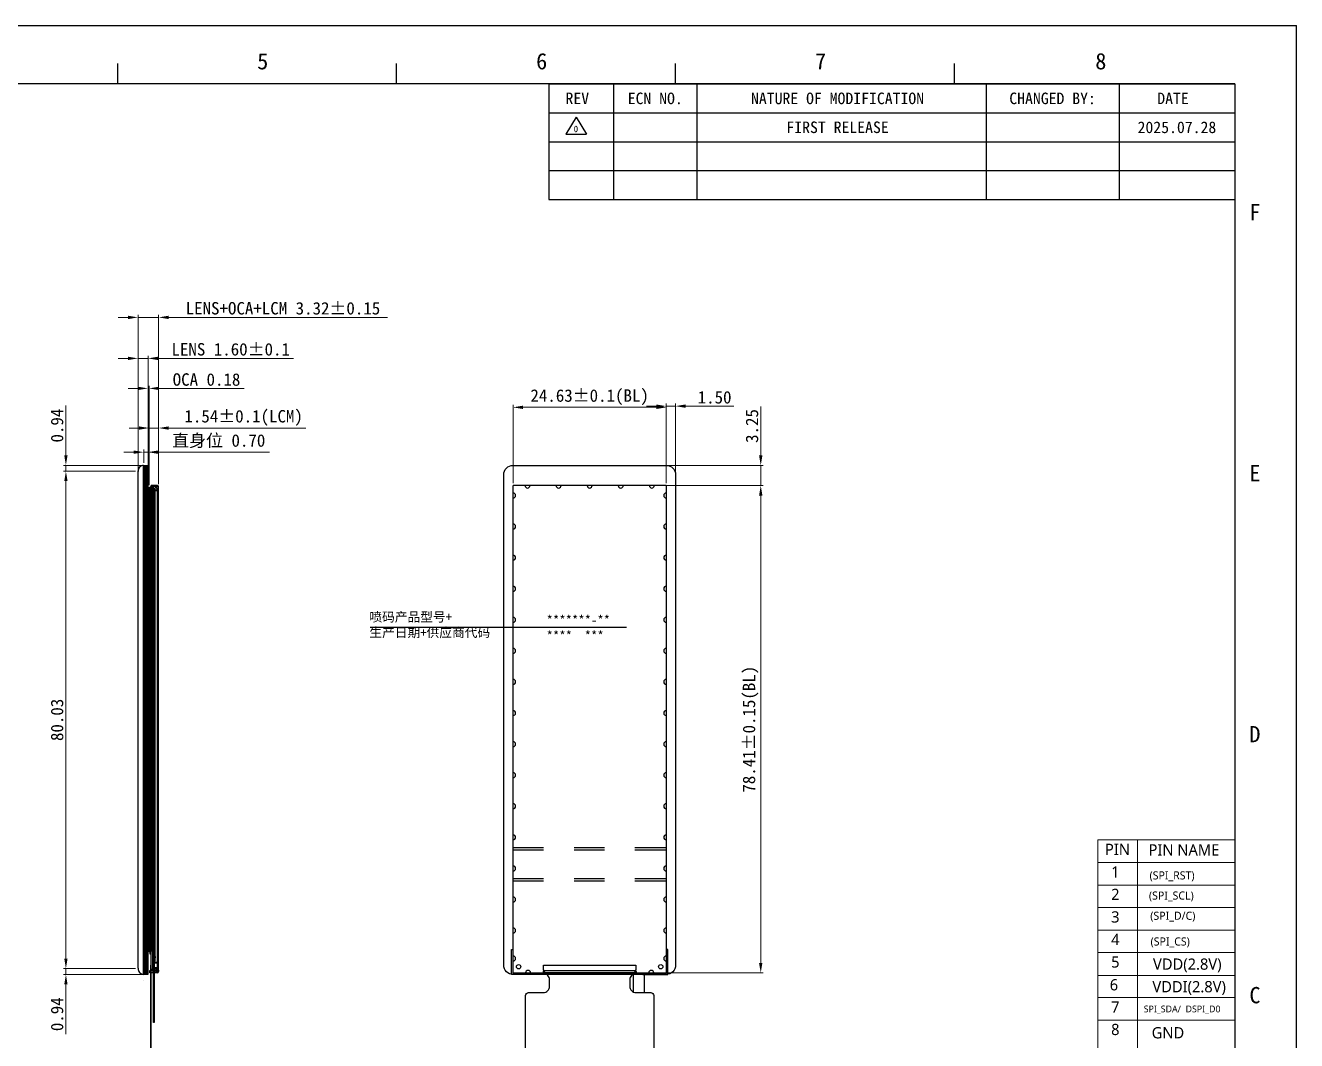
# Model space of a CAD drawing. Header units: millimetres. Extents: x -1946 to -1567, y 579 to 849.
# Drawn here: x -1771.8 to -1567.4, y 685.6 to 848.9 of the extents above; entities that cross this region are included whole.
import ezdxf
from ezdxf.enums import TextEntityAlignment as Align

# ---------------------------------------------------------------- set-up
doc = ezdxf.new("R2010")
doc.units = ezdxf.units.MM
doc.header["$LTSCALE"] = 16.335
doc.header["$PDMODE"] = 3
doc.header["$PDSIZE"] = 0.3125
doc.linetypes.add('CENTER', pattern=[0.6, 0.375, -0.075, 0.075, -0.075])
doc.linetypes.add('DASHED', pattern=[0.2, 0.1, -0.1])
doc.layers.get('0').update_dxf_attribs({"linetype": 'CONTINUOUS'})
doc.layers.get('Defpoints').update_dxf_attribs({"linetype": 'CONTINUOUS'})
for name, color, linetype in [('BL-Housing', 7, 'CONTINUOUS'), ('COVER', 152, 'CONTINUOUS'), ('dim', 8, 'CONTINUOUS'), ('FPC', 33, 'CONTINUOUS'), ('FPC1', 30, 'CONTINUOUS'), ('LED', 6, 'CONTINUOUS'), ('LENS', 6, 'CONTINUOUS'), ('上增光', 11, 'CONTINUOUS'), ('下增光', 114, 'CONTINUOUS'), ('双面胶', 2, 'CONTINUOUS'), ('扩散', 41, 'CONTINUOUS'), ('胶框', 7, 'CONTINUOUS'), ('铁框', 142, 'CONTINUOUS'), ('黑白双面胶', 5, 'CONTINUOUS')]:
    doc.layers.add(name, color=color, linetype=linetype)
doc.layers.add('LG（导光板）', color=6, linetype='CONTINUOUS', lineweight=25)
doc.layers.add('反射贴布', color=203, linetype='CONTINUOUS', lineweight=18)
doc.styles.add('C-E02$0$RT', font='ROMANT.SHX', dxfattribs={"bigfont": 'AllInOneBig.shx'})
doc.styles.add('ZFF-雅黑', font='Microsoft YaHei.ttf')
doc.styles.add('宝明', font='simhei.ttf')
doc.dimstyles.new('STANDARD 03$0', dxfattribs={"dimscale": 0, "dimtxt": 1.5, "dimasz": 1.3, "dimexe": 0.8, "dimexo": 0.5, "dimgap": 0.5, "dimtad": 1, "dimzin": 0, "dimdsep": 46, "dimtxsty": 'C-E02$0$RT', "dimcen": 1, "dimclrd": 3, "dimclre": 3, "dimclrt": 3, "dimadec": 0, "dimazin": 0, "dimtfac": 1, "dimtmove": 0, "dimatfit": 3, "dimfxl": 1, "dimtolj": 1, "dimtzin": 0, "dimlwd": -1, "dimarcsym": 0})
pattern_1 = [(45, (-5035.84188, 6699.71473), (-0.224506403, 0.224506403), []), (135, (-5035.84188, 6699.71473), (-0.224506403, -0.224506403), [])]

# ---------------------------------------------------------------- blocks, each defined once
blk = doc.blocks.new('*D13')
at = {"color": 3, "lineweight": 9, "transparency": 16777216}
for p, q in [((-1693.41, 775.27), (-1693.41, 787.86)), ((-1691.81, 787.46), (-1670.38, 787.46)), ((-1668.78, 775.27), (-1668.78, 787.86))]:
    blk.add_line(p, q, dxfattribs=at)
at = {"color": 3, "transparency": 16777216}
for points in [[(-1691.81, 787.73), (-1691.81, 787.19), (-1693.41, 787.46)], [(-1670.38, 787.73), (-1670.38, 787.19), (-1668.78, 787.46)]]:
    blk.add_solid(points, dxfattribs=at)
at = {"layer": 'Defpoints', "color": 0, "transparency": 16777216}
for p in [(-1668.78, 787.46), (-1693.41, 774.87), (-1668.78, 774.87)]:
    blk.add_point(p, dxfattribs=at)
at = {"color": 3, "transparency": 16777216, "insert": (-1681.1, 789.09), "char_height": 2, "attachment_point": 5, "style": '宝明'}
blk.add_mtext('\\A1;24.63%%P0.1(BL)', dxfattribs=at)
blk = doc.blocks.new('*D10')
at = {"layer": 'COVER', "color": 3, "linetype": 'Continuous', "lineweight": 9, "transparency": 16777216}
for p, q in [((-1684.61, 774.87), (-1653.18, 774.87)), ((-1653.58, 773.27), (-1653.58, 698.06)), ((-1684.61, 696.46), (-1653.18, 696.46))]:
    blk.add_line(p, q, dxfattribs=at)
at = {"layer": 'COVER', "color": 3, "linetype": 'Continuous', "transparency": 16777216}
for points in [[(-1653.85, 773.27), (-1653.31, 773.27), (-1653.58, 774.87)], [(-1653.85, 698.06), (-1653.31, 698.06), (-1653.58, 696.46)]]:
    blk.add_solid(points, dxfattribs=at)
at = {"layer": 'Defpoints', "color": 0, "linetype": 'Continuous', "transparency": 16777216}
for p in [(-1685.01, 774.87), (-1685.01, 696.46), (-1653.58, 696.46)]:
    blk.add_point(p, dxfattribs=at)
at = {"layer": 'COVER', "color": 3, "linetype": 'Continuous', "lineweight": 0, "transparency": 16777216, "insert": (-1655.21, 735.67), "char_height": 2, "attachment_point": 5, "rotation": 90, "style": '宝明'}
blk.add_mtext('\\A1;78.41%%P0.15(BL)', dxfattribs=at)
blk = doc.blocks.new('*D25')
at = {"color": 3, "lineweight": 9, "transparency": 16777216}
for p, q in [((-1753.56, 784.13), (-1755.16, 784.13)), ((-1751.96, 774.92), (-1751.96, 784.53)), ((-1751.96, 784.13), (-1750.42, 784.13)), ((-1750.42, 775.07), (-1750.42, 784.53)), ((-1748.82, 784.13), (-1726.76, 784.13))]:
    blk.add_line(p, q, dxfattribs=at)
at = {"color": 3, "transparency": 16777216}
for points in [[(-1753.56, 784.39), (-1753.56, 783.86), (-1751.96, 784.13)], [(-1748.82, 784.39), (-1748.82, 783.86), (-1750.42, 784.13)]]:
    blk.add_solid(points, dxfattribs=at)
at = {"layer": 'Defpoints', "color": 0, "transparency": 16777216}
for p in [(-1750.42, 784.13), (-1751.96, 774.52), (-1750.42, 774.67)]:
    blk.add_point(p, dxfattribs=at)
at = {"color": 3, "transparency": 16777216, "insert": (-1736.75, 785.76), "char_height": 2, "attachment_point": 5, "style": '宝明'}
blk.add_mtext('\\A1;1.54%%P0.1(LCM)', dxfattribs=at)
blk = doc.blocks.new('*D26')
at = {"color": 3, "lineweight": 9, "transparency": 16777216}
for p, q in [((-1753.73, 790.51), (-1755.33, 790.51)), ((-1752.13, 777.61), (-1752.13, 790.91)), ((-1752.13, 790.51), (-1751.96, 790.51)), ((-1751.96, 777.61), (-1751.96, 790.91)), ((-1750.36, 790.51), (-1736.68, 790.51))]:
    blk.add_line(p, q, dxfattribs=at)
at = {"color": 3, "transparency": 16777216}
for points in [[(-1753.73, 790.77), (-1753.73, 790.24), (-1752.13, 790.51)], [(-1750.36, 790.77), (-1750.36, 790.24), (-1751.96, 790.51)]]:
    blk.add_solid(points, dxfattribs=at)
at = {"layer": 'Defpoints', "color": 0, "transparency": 16777216}
for p in [(-1751.96, 790.51), (-1752.13, 777.21), (-1751.96, 777.21)]:
    blk.add_point(p, dxfattribs=at)
at = {"color": 3, "transparency": 16777216, "insert": (-1742.72, 791.92), "char_height": 2, "attachment_point": 5, "style": '宝明'}
blk.add_mtext('\\A1;OCA 0.18', dxfattribs=at)
blk = doc.blocks.new('*D27')
at = {"color": 3, "lineweight": 9, "transparency": 16777216}
for p, q in [((-1755.33, 795.33), (-1756.93, 795.33)), ((-1753.73, 776.52), (-1753.73, 795.73)), ((-1753.73, 795.33), (-1752.13, 795.33)), ((-1752.13, 777.23), (-1752.13, 795.73)), ((-1750.53, 795.33), (-1728.72, 795.33))]:
    blk.add_line(p, q, dxfattribs=at)
at = {"color": 3, "transparency": 16777216}
for points in [[(-1755.33, 795.6), (-1755.33, 795.07), (-1753.73, 795.33)], [(-1750.53, 795.6), (-1750.53, 795.07), (-1752.13, 795.33)]]:
    blk.add_solid(points, dxfattribs=at)
at = {"layer": 'Defpoints', "color": 0, "transparency": 16777216}
for p in [(-1752.13, 795.33), (-1753.73, 776.12), (-1752.13, 776.83)]:
    blk.add_point(p, dxfattribs=at)
at = {"color": 3, "transparency": 16777216, "insert": (-1738.83, 796.78), "char_height": 2, "attachment_point": 5, "style": '宝明'}
blk.add_mtext('\\A1;LENS 1.60%%P0.1', dxfattribs=at)
blk = doc.blocks.new('*D28')
at = {"color": 3, "lineweight": 9, "transparency": 16777216}
for p, q in [((-1755.33, 801.93), (-1756.93, 801.93)), ((-1753.73, 776.52), (-1753.73, 802.33)), ((-1753.73, 801.93), (-1750.42, 801.93)), ((-1750.42, 778.76), (-1750.42, 802.33)), ((-1748.82, 801.93), (-1713.63, 801.93))]:
    blk.add_line(p, q, dxfattribs=at)
at = {"color": 3, "transparency": 16777216}
for points in [[(-1755.33, 802.2), (-1755.33, 801.66), (-1753.73, 801.93)], [(-1748.82, 802.2), (-1748.82, 801.66), (-1750.42, 801.93)]]:
    blk.add_solid(points, dxfattribs=at)
at = {"layer": 'Defpoints', "color": 0, "transparency": 16777216}
for p in [(-1750.42, 801.93), (-1750.42, 778.36), (-1753.73, 776.12)]:
    blk.add_point(p, dxfattribs=at)
at = {"color": 3, "transparency": 16777216, "insert": (-1730.43, 803.38), "char_height": 2, "attachment_point": 5, "style": '宝明'}
blk.add_mtext('\\A1;LENS+OCA+LCM 3.32%%P0.15', dxfattribs=at)
blk = doc.blocks.new('*D29')
at = {"layer": 'COVER', "color": 3, "linetype": 'Continuous', "lineweight": 9, "transparency": 16777216}
for p, q in [((-1670.38, 787.65), (-1671.98, 787.65)), ((-1668.78, 787.86), (-1668.78, 788.05)), ((-1668.78, 787.65), (-1667.28, 787.65)), ((-1667.28, 774.12), (-1667.28, 788.05)), ((-1665.68, 787.65), (-1657.92, 787.65))]:
    blk.add_line(p, q, dxfattribs=at)
at = {"layer": 'COVER', "color": 3, "linetype": 'Continuous', "transparency": 16777216}
for points in [[(-1670.38, 787.92), (-1670.38, 787.38), (-1668.78, 787.65)], [(-1665.68, 787.92), (-1665.68, 787.38), (-1667.28, 787.65)]]:
    blk.add_solid(points, dxfattribs=at)
at = {"layer": 'Defpoints', "color": 0, "linetype": 'Continuous', "transparency": 16777216}
for p in [(-1668.78, 787.46), (-1667.28, 787.65), (-1667.28, 773.72)]:
    blk.add_point(p, dxfattribs=at)
at = {"layer": 'COVER', "color": 3, "linetype": 'Continuous', "lineweight": 0, "transparency": 16777216, "insert": (-1661, 789.06), "char_height": 2, "attachment_point": 5, "style": '宝明'}
blk.add_mtext('\\A1;1.50', dxfattribs=at)
blk = doc.blocks.new('*D30')
at = {"layer": 'COVER', "color": 3, "linetype": 'Continuous', "lineweight": 9, "transparency": 16777216}
for p, q in [((-1653.58, 779.72), (-1653.58, 787.6)), ((-1671.62, 778.12), (-1653.18, 778.12)), ((-1653.58, 774.87), (-1653.58, 778.12)), ((-1671.62, 774.87), (-1653.18, 774.87)), ((-1653.58, 773.27), (-1653.58, 771.67))]:
    blk.add_line(p, q, dxfattribs=at)
at = {"layer": 'COVER', "color": 3, "linetype": 'Continuous', "transparency": 16777216}
for points in [[(-1653.85, 779.72), (-1653.31, 779.72), (-1653.58, 778.12)], [(-1653.85, 773.27), (-1653.31, 773.27), (-1653.58, 774.87)]]:
    blk.add_solid(points, dxfattribs=at)
at = {"layer": 'Defpoints', "color": 0, "linetype": 'Continuous', "transparency": 16777216}
for p in [(-1672.02, 778.12), (-1672.02, 774.87), (-1653.58, 774.87)]:
    blk.add_point(p, dxfattribs=at)
at = {"layer": 'COVER', "color": 3, "linetype": 'Continuous', "lineweight": 0, "transparency": 16777216, "insert": (-1654.98, 784.46), "char_height": 2, "attachment_point": 5, "rotation": 90, "style": '宝明'}
blk.add_mtext('\\A1;3.25', dxfattribs=at)
blk = doc.blocks.new('*D32')
at = {"color": 3, "lineweight": 9, "transparency": 16777216}
for p, q in [((-1754.43, 780.25), (-1756.03, 780.25)), ((-1752.83, 778.52), (-1752.83, 780.65)), ((-1752.83, 780.25), (-1752.13, 780.25)), ((-1752.13, 778.52), (-1752.13, 780.65)), ((-1750.53, 780.25), (-1732.59, 780.25))]:
    blk.add_line(p, q, dxfattribs=at)
at = {"color": 3, "transparency": 16777216}
for points in [[(-1754.43, 780.51), (-1754.43, 779.98), (-1752.83, 780.25)], [(-1750.53, 780.51), (-1750.53, 779.98), (-1752.13, 780.25)]]:
    blk.add_solid(points, dxfattribs=at)
at = {"layer": 'Defpoints', "color": 0, "transparency": 16777216}
for p in [(-1752.13, 780.25), (-1752.83, 778.12), (-1752.13, 778.12)]:
    blk.add_point(p, dxfattribs=at)
at = {"color": 3, "transparency": 16777216, "insert": (-1740.76, 782), "char_height": 2, "attachment_point": 5, "style": '宝明'}
blk.add_mtext('\\A1;直身位 0.70', dxfattribs=at)
blk = doc.blocks.new('*D33')
at = {"color": 3, "lineweight": 9, "transparency": 16777216}
for p, q in [((-1754.14, 777.18), (-1765.74, 777.18)), ((-1765.34, 775.58), (-1765.34, 698.75)), ((-1754.14, 697.15), (-1765.74, 697.15))]:
    blk.add_line(p, q, dxfattribs=at)
at = {"color": 3, "transparency": 16777216}
for points in [[(-1765.6, 775.58), (-1765.07, 775.58), (-1765.34, 777.18)], [(-1765.6, 698.75), (-1765.07, 698.75), (-1765.34, 697.15)]]:
    blk.add_solid(points, dxfattribs=at)
at = {"layer": 'Defpoints', "color": 0, "transparency": 16777216}
for p in [(-1753.74, 777.18), (-1765.34, 697.15), (-1753.74, 697.15)]:
    blk.add_point(p, dxfattribs=at)
at = {"color": 3, "transparency": 16777216, "insert": (-1766.75, 737.17), "char_height": 2, "attachment_point": 5, "rotation": 90, "style": '宝明'}
blk.add_mtext('\\A1;80.03', dxfattribs=at)
blk = doc.blocks.new('*D34')
at = {"color": 3, "lineweight": 9, "transparency": 16777216}
for p, q in [((-1765.34, 779.72), (-1765.34, 787.73)), ((-1753.23, 778.12), (-1765.74, 778.12)), ((-1755.29, 777.18), (-1765.74, 777.18)), ((-1765.34, 777.18), (-1765.34, 778.12)), ((-1765.34, 775.58), (-1765.34, 773.98))]:
    blk.add_line(p, q, dxfattribs=at)
at = {"color": 3, "transparency": 16777216}
for points in [[(-1765.6, 779.72), (-1765.07, 779.72), (-1765.34, 778.12)], [(-1765.6, 775.58), (-1765.07, 775.58), (-1765.34, 777.18)]]:
    blk.add_solid(points, dxfattribs=at)
at = {"layer": 'Defpoints', "color": 0, "transparency": 16777216}
for p in [(-1765.34, 778.12), (-1754.89, 777.18), (-1752.83, 778.12)]:
    blk.add_point(p, dxfattribs=at)
at = {"color": 3, "transparency": 16777216, "insert": (-1766.75, 784.52), "char_height": 2, "attachment_point": 5, "rotation": 90, "style": '宝明'}
blk.add_mtext('\\A1;0.94', dxfattribs=at)
blk = doc.blocks.new('*D35')
at = {"color": 3, "lineweight": 9, "transparency": 16777216}
for p, q in [((-1765.34, 698.75), (-1765.34, 700.35)), ((-1756.26, 697.15), (-1765.74, 697.15)), ((-1753.04, 696.21), (-1765.74, 696.21)), ((-1765.34, 697.15), (-1765.34, 696.21)), ((-1765.34, 694.61), (-1765.34, 686.61))]:
    blk.add_line(p, q, dxfattribs=at)
at = {"color": 3, "transparency": 16777216}
for points in [[(-1765.6, 698.75), (-1765.07, 698.75), (-1765.34, 697.15)], [(-1765.6, 694.61), (-1765.07, 694.61), (-1765.34, 696.21)]]:
    blk.add_solid(points, dxfattribs=at)
at = {"layer": 'Defpoints', "color": 0, "transparency": 16777216}
for p in [(-1765.34, 697.15), (-1755.86, 697.15), (-1752.64, 696.21)]:
    blk.add_point(p, dxfattribs=at)
at = {"color": 3, "transparency": 16777216, "insert": (-1766.75, 689.81), "char_height": 2, "attachment_point": 5, "rotation": 90, "style": '宝明'}
blk.add_mtext('\\A1;0.94', dxfattribs=at)

msp = doc.modelspace()

# ---------------------------------------------------------------- hatches: boundary and pattern name
at = {"true_color": 0x000000}
h = msp.add_hatch(dxfattribs=at)
h.set_pattern_fill('ANSI32', color=18, scale=0.01)
h.set_pattern_definition([(45, (23.55603, -0.19194), (-0.067351921, 0.067351921), []), (45, (23.60093, -0.19194), (-0.067351921, 0.067351921), [])])
h.paths.add_polyline_path([(-1752.834, 696.212), (-1752.134, 696.212), (-1752.134, 778.122), (-1752.834, 778.122)])
at = {"layer": '胶框'}
h = msp.add_hatch(dxfattribs=at)
h.set_pattern_fill('ANSI37', color=256, scale=0.1, style=0)
h.set_pattern_definition(pattern_1)
h.paths.add_polyline_path([(-1751.239, 774.723), (-1751.239, 774.173), (-1750.569, 774.173), (-1750.569, 774.673, 0.4142136), (-1750.619, 774.723)])
h = msp.add_hatch(dxfattribs=at)
h.set_pattern_fill('ANSI37', color=256, scale=0.1, style=0)
h.set_pattern_definition(pattern_1)
h.paths.add_polyline_path([(-1750.569, 697.161), (-1751.069, 697.161), (-1751.069, 696.636), (-1751.069, 696.461), (-1750.619, 696.461, 0.4142136), (-1750.419, 696.661), (-1750.419, 696.911, -0.4142136), (-1750.619, 696.711), (-1750.869, 696.711), (-1750.869, 696.861), (-1750.619, 696.861, 0.4142136), (-1750.569, 696.911)])
at = {"layer": '黑白双面胶'}
for color, points in [(256, [(-1751.299, 774.663), (-1751.239, 774.663), (-1751.239, 773.873), (-1751.299, 773.873)]), (256, [(-1751.299, 700.461), (-1751.239, 700.461), (-1751.239, 696.461), (-1751.299, 696.461)]), (252, [(-1751.329, 696.461), (-1751.299, 696.461), (-1751.299, 699.011), (-1751.329, 699.011)])]:
    msp.add_hatch(color=color, dxfattribs=at).paths.add_polyline_path(points)

# ---------------------------------------------------------------- linework, layer by layer
at = {"color": 7, "linetype": 'Continuous'}
for p, q in [((-1946.421, 848.909), (-1567.397, 848.909)), ((-1567.397, 578.654), (-1567.397, 848.909)), ((-1757.006, 839.494), (-1757.006, 842.775)), ((-1712.14, 839.494), (-1712.14, 842.775)), ((-1667.273, 839.494), (-1667.273, 842.775)), ((-1622.406, 839.494), (-1622.406, 842.775)), ((-1577.339, 839.494), (-1936.274, 839.494)), ((-1577.339, 839.494), (-1577.339, 587.517))]:
    msp.add_line(p, q, dxfattribs=at)
at = {"color": 2, "linetype": 'Continuous'}
for p, q in [((-1687.662, 839.494), (-1577.339, 839.494)), ((-1687.662, 839.494), (-1687.662, 820.889)), ((-1677.244, 839.494), (-1677.244, 820.889)), ((-1663.849, 839.494), (-1663.849, 820.889)), ((-1617.338, 839.494), (-1617.338, 820.889)), ((-1595.943, 839.494), (-1595.943, 820.889)), ((-1577.339, 839.494), (-1577.339, 820.889)), ((-1687.662, 834.843), (-1577.339, 834.843)), ((-1687.662, 830.192), (-1577.339, 830.192)), ((-1687.662, 825.541), (-1577.339, 825.541)), ((-1687.662, 820.889), (-1577.339, 820.889))]:
    msp.add_line(p, q, dxfattribs=at)
at = {"color": 1, "linetype": 'Continuous'}
for p, q in [((-1683.286, 834.151), (-1684.944, 831.388)), ((-1683.286, 834.151), (-1681.629, 831.388)), ((-1684.944, 831.388), (-1681.629, 831.388))]:
    msp.add_line(p, q, dxfattribs=at)
at = {"color": 251, "true_color": 0x636466}
msp.add_line((-1753.734, 697.212), (-1753.734, 777.242), dxfattribs=at)
at = {"color": 2}
for p, q in [((-1751.959, 774.523), (-1752.134, 774.523)), ((-1752.134, 774.523), (-1752.134, 699.909)), ((-1751.959, 699.909), (-1752.134, 699.909))]:
    msp.add_line(p, q, dxfattribs=at)
at = {"color": 3}
msp.add_line((-1675.149, 752.016), (-1716.394, 752.016), dxfattribs=at)
at = {"color": 0, "lineweight": 9}
for p, q in [((-1599.365, 717.847), (-1577.339, 717.847)), ((-1599.365, 717.847), (-1577.339, 717.847)), ((-1599.365, 717.847), (-1599.365, 627.284)), ((-1592.997, 717.847), (-1592.997, 627.284)), ((-1577.339, 717.847), (-1577.339, 627.284)), ((-1599.365, 714.225), (-1577.339, 714.225)), ((-1599.365, 710.602), (-1577.339, 710.602)), ((-1599.365, 706.98), (-1577.339, 706.98)), ((-1599.365, 703.357), (-1577.339, 703.357)), ((-1599.365, 699.734), (-1577.339, 699.734)), ((-1599.365, 696.057), (-1577.339, 696.057)), ((-1599.365, 692.489), (-1577.339, 692.489)), ((-1599.365, 688.867), (-1577.339, 688.867))]:
    msp.add_line(p, q, dxfattribs=at)
at = {"color": 30, "linetype": 'Continuous'}
for p, q in [((-1751.749, 697.711), (-1751.749, 660.811)), ((-1751.749, 697.711), (-1751.629, 697.711)), ((-1751.629, 660.811), (-1751.629, 697.711))]:
    msp.add_line(p, q, dxfattribs=at)
at = {"color": 251, "true_color": 0x636466}
msp.add_lwpolyline([(-1668.776, 696.212), (-1693.416, 696.212, -0.4142136), (-1694.916, 697.712), (-1694.916, 776.622, -0.4142136), (-1693.416, 778.122), (-1668.776, 778.122, -0.4142136), (-1667.276, 776.622), (-1667.276, 697.712, -0.4142136)], format="xyb", close=True, dxfattribs=at)
at = {"color": 1}
for points in [[(-1751.959, 699.909), (-1751.829, 699.909), (-1751.829, 774.523), (-1751.959, 774.523)], [(-1751.829, 699.509), (-1751.629, 699.509), (-1751.629, 774.623), (-1751.829, 774.623)], [(-1751.629, 774.623), (-1751.429, 774.623), (-1751.429, 697.011), (-1751.629, 697.011)], [(-1751.429, 774.523), (-1751.299, 774.523), (-1751.299, 699.909), (-1751.429, 699.909)]]:
    msp.add_lwpolyline(points, close=True, dxfattribs=at)
at = {"color": 30, "linetype": 'Continuous'}
msp.add_lwpolyline([(-1691.413, 678.311), (-1691.413, 692.811, -0.4142136), (-1690.913, 693.311), (-1688.546, 693.311, 0.4142136), (-1687.546, 694.311), (-1687.546, 695.346, 0.1989124), (-1687.839, 696.053), (-1688.253, 696.468, -0.1989124), (-1688.546, 697.175), (-1688.546, 697.711), (-1673.646, 697.711), (-1673.646, 697.175, -0.1989124), (-1673.939, 696.468), (-1674.353, 696.053, 0.1989124), (-1674.646, 695.346), (-1674.646, 694.311, 0.4142136), (-1673.646, 693.311), (-1671.279, 693.311, -0.4142136), (-1670.779, 692.811), (-1670.779, 678.311, -0.4142136)], format="xyb", dxfattribs=at)
msp.add_lwpolyline([(-1673.596, 696.461), (-1688.596, 696.461)])
at = {"color": 251, "true_color": 0x636466}
for centre, start, end in [((-1752.795, 777.182), 92.36668, 183.65889), ((-1752.795, 697.151), 176.34111, 267.63332)]:
    msp.add_arc(centre, 0.941, start, end, dxfattribs=at)
at = {"layer": 'BL-Housing', "color": 0}
for centre, start, end in [((-1693.413, 773.273), 270, 90), ((-1691.096, 774.873), 180, 0), ((-1686.096, 774.873), 180, 0), ((-1681.096, 774.873), 180, 0), ((-1676.096, 774.873), 180, 0), ((-1671.096, 774.873), 180, 0), ((-1668.779, 773.273), 90, 270), ((-1693.413, 768.273), 270, 90), ((-1668.779, 768.273), 90, 270), ((-1693.413, 763.273), 270, 90), ((-1668.779, 763.273), 90, 270), ((-1693.413, 758.273), 270, 90), ((-1668.779, 758.273), 90, 270), ((-1693.413, 753.273), 270, 90), ((-1668.779, 753.273), 90, 270), ((-1693.413, 748.273), 270, 90), ((-1668.779, 748.273), 90, 270), ((-1693.413, 743.273), 270, 90), ((-1668.779, 743.273), 90, 270), ((-1693.413, 738.273), 270, 90), ((-1668.779, 738.273), 90, 270), ((-1693.413, 733.273), 270, 90), ((-1668.779, 733.273), 90, 270), ((-1693.413, 728.273), 270, 90), ((-1668.779, 728.273), 90, 270), ((-1693.413, 723.273), 270, 90), ((-1668.779, 723.273), 90, 270), ((-1693.413, 718.273), 270, 90), ((-1668.779, 718.273), 90, 270), ((-1693.413, 713.273), 270, 90), ((-1668.779, 713.273), 90, 270), ((-1693.413, 708.273), 270, 90), ((-1668.779, 708.273), 90, 270), ((-1693.413, 703.273), 270, 90), ((-1668.779, 703.273), 90, 270), ((-1693.413, 698.773), 270, 90), ((-1668.779, 698.773), 90, 270), ((-1691.005, 696.461), 0, 180), ((-1671.188, 696.461), 0, 180)]:
    msp.add_arc(centre, 0.4, start, end, dxfattribs=at)
at = {"layer": 'COVER', "linetype": 'Continuous'}
for points in [[(-1689.663, 696.211), (-1693.663, 696.211), (-1693.663, 700.211), (-1693.463, 700.211), (-1693.463, 696.411), (-1689.663, 696.411)], [(-1672.529, 696.211), (-1668.529, 696.211), (-1668.529, 700.211), (-1668.729, 700.211), (-1668.729, 696.411), (-1672.529, 696.411)]]:
    msp.add_lwpolyline(points, close=True, dxfattribs=at)
at = {"layer": 'dim', "color": 8, "linetype": 'ByBlock'}
for p, q in [((-1752.842, 779.167), (-1752.842, 779.167)), ((-1752.834, 695.167), (-1752.842, 695.167))]:
    msp.add_line(p, q, dxfattribs=at)
at = {"layer": 'FPC1'}
for p, q in [((-1751.239, 697.261), (-1751.239, 696.541)), ((-1751.129, 697.261), (-1751.129, 696.541))]:
    msp.add_line(p, q, dxfattribs=at)
msp.add_lwpolyline([(-1751.129, 696.541), (-1751.239, 696.541), (-1751.239, 698.111), (-1751.179, 699.111), (-1751.059, 699.111), (-1751.129, 698.111), (-1751.129, 696.541)], dxfattribs=at)
msp.add_lwpolyline([(-1751.239, 696.461), (-1751.129, 696.461), (-1751.129, 688.461), (-1751.239, 688.461)], close=True, dxfattribs=at)
for points in [[(-1674.327, 696.461, -0.2537863), (-1674.096, 696.041), (-1674.096, 693.417)], [(-1672.279, 693.311), (-1672.279, 696.041, -0.2546186), (-1672.051, 696.461)]]:
    msp.add_lwpolyline(points, format="xyb", dxfattribs=at)
at = {"layer": 'LED'}
msp.add_lwpolyline([(-1751.099, 698.111), (-1750.679, 698.111), (-1750.679, 697.261), (-1751.099, 697.261)], close=True, dxfattribs=at)
at = {"layer": 'LENS', "color": 8}
msp.add_lwpolyline([(-1752.134, 696.212), (-1752.834, 696.212), (-1752.834, 778.122), (-1752.134, 778.122)], close=True, dxfattribs=at)
at = {"layer": 'LG（导光板）'}
msp.add_lwpolyline([(-1750.649, 698.111), (-1751.049, 698.111), (-1750.999, 699.111), (-1750.999, 774.073), (-1750.649, 774.073), (-1750.649, 698.111)], dxfattribs=at)
at = {"layer": '上增光'}
msp.add_lwpolyline([(-1751.127, 774.073), (-1751.197, 774.073), (-1751.197, 700.011), (-1751.127, 700.011)], close=True, dxfattribs=at)
at = {"layer": '下增光'}
msp.add_lwpolyline([(-1751.057, 774.073), (-1751.127, 774.073), (-1751.127, 700.011), (-1751.057, 700.011)], close=True, dxfattribs=at)
at = {"layer": '双面胶'}
msp.add_lwpolyline([(-1751.108, 698.414), (-1751.034, 698.41), (-1751.008, 698.922), (-1751.072, 698.927), (-1751.108, 698.414)], dxfattribs=at)
msp.add_lwpolyline([(-1751.069, 697.161), (-1751.129, 697.161), (-1751.129, 696.636), (-1751.069, 696.636)], close=True, dxfattribs=at)
at = {"layer": '反射贴布'}
msp.add_lwpolyline([(-1750.649, 774.073), (-1750.569, 774.073), (-1750.569, 697.411), (-1750.649, 697.411)], close=True, dxfattribs=at)
at = {"layer": '扩散'}
for points in [[(-1751.057, 699.311), (-1750.999, 699.311), (-1750.999, 774.073), (-1751.057, 774.073)], [(-1751.057, 699.311), (-1751.207, 699.311), (-1751.207, 699.811), (-1751.057, 699.811)]]:
    msp.add_lwpolyline(points, close=True, dxfattribs=at)
at = {"layer": '胶框'}
for p, q in [((-1751.239, 774.173), (-1751.239, 774.723)), ((-1751.239, 774.173), (-1750.569, 774.173)), ((-1751.239, 774.173), (-1751.239, 696.461)), ((-1750.999, 699.111), (-1751.069, 698.061)), ((-1751.069, 697.161), (-1751.069, 698.061)), ((-1751.069, 698.061), (-1750.569, 698.061)), ((-1751.069, 696.461), (-1751.239, 696.461)), ((-1751.069, 696.461), (-1751.069, 697.161)), ((-1751.069, 697.161), (-1750.569, 697.161)), ((-1750.619, 696.461), (-1751.069, 696.461)), ((-1750.419, 696.911), (-1750.419, 696.661)), ((-1688.596, 696.461), (-1673.596, 696.461))]:
    msp.add_line(p, q, dxfattribs=at)
msp.add_lwpolyline([(-1751.239, 696.461), (-1751.829, 696.461), (-1751.829, 696.861), (-1751.239, 696.861)], dxfattribs=at)
at = {"layer": '胶框', "linetype": 'Continuous'}
for centre in [(-1692.518, 697.454), (-1669.675, 697.454)]:
    msp.add_circle(centre, 0.35, dxfattribs=at)
at = {"layer": '胶框'}
msp.add_arc((-1750.619, 696.661), 0.2, 270, 0, dxfattribs=at)
at = {"layer": '铁框'}
for p, q in [((-1750.619, 774.873), (-1751.629, 774.873)), ((-1751.629, 700.011), (-1751.629, 774.873)), ((-1750.619, 774.723), (-1751.629, 774.723)), ((-1668.779, 774.873), (-1693.413, 774.873)), ((-1693.413, 696.461), (-1693.413, 774.873)), ((-1668.779, 774.873), (-1668.779, 696.461)), ((-1751.629, 700.011), (-1751.239, 700.011)), ((-1693.413, 696.461), (-1688.596, 696.461)), ((-1688.596, 696.661), (-1688.596, 696.461)), ((-1688.396, 696.861), (-1673.796, 696.861)), ((-1673.596, 696.661), (-1673.596, 696.461)), ((-1673.596, 696.461), (-1668.779, 696.461))]:
    msp.add_line(p, q, dxfattribs=at)
at = {"layer": '铁框', "linetype": 'DASHED', "ltscale": 3}
for p, q in [((-1693.413, 716.661), (-1668.779, 716.661)), ((-1693.413, 716.261), (-1668.779, 716.261)), ((-1693.413, 711.661), (-1668.779, 711.661)), ((-1693.413, 711.261), (-1668.779, 711.261))]:
    msp.add_line(p, q, dxfattribs=at)
at = {"layer": '铁框'}
msp.add_lwpolyline([(-1750.569, 774.673), (-1750.569, 696.911, -0.4142136), (-1750.619, 696.861), (-1750.869, 696.861), (-1750.869, 696.711), (-1750.619, 696.711, 0.4142136), (-1750.419, 696.911), (-1750.419, 774.673)], format="xyb", dxfattribs=at)
for centre, radius, start, end in [((-1750.619, 774.673), 0.2, 0, 90), ((-1750.619, 774.673), 0.05, 0, 90), ((-1688.396, 696.661), 0.2, 90, 180), ((-1673.796, 696.661), 0.2, 0, 90)]:
    msp.add_arc(centre, radius, start, end, dxfattribs=at)
at = {"layer": '黑白双面胶'}
for points in [[(-1751.299, 774.663), (-1751.239, 774.663), (-1751.239, 773.873), (-1751.299, 773.873)], [(-1751.299, 773.873), (-1751.239, 773.873), (-1751.239, 700.461), (-1751.299, 700.461)], [(-1751.299, 700.461), (-1751.239, 700.461), (-1751.239, 696.461), (-1751.299, 696.461)], [(-1751.329, 696.461), (-1751.299, 696.461), (-1751.299, 699.011), (-1751.329, 699.011)]]:
    msp.add_lwpolyline(points, close=True, dxfattribs=at)

# ---------------------------------------------------------------- texts
at = {"color": 7, "linetype": 'Continuous', "style": '宝明'}
for s, p in [('5', (-1734.573, 841.837)), ('6', (-1689.706, 841.837)), ('7', (-1644.839, 841.837)), ('8', (-1599.773, 841.837)), ('F', (-1574.988, 817.558)), ('E', (-1574.988, 775.562)), ('D', (-1574.988, 733.566)), ('C', (-1574.988, 691.57))]:
    msp.add_text(s, height=2.625, dxfattribs=at).set_placement(p)
at = {"color": 2, "linetype": 'Continuous', "style": '宝明'}
for s, height, p in [('REV ', 1.8604, (-1682.453, 836.238)), ('ECN NO.', 1.8604, (-1670.546, 836.238)), ('NATURE OF MODIFICATION ', 1.86042, (-1640.593, 836.238)), (' CHANGED BY: ', 1.86042, (-1606.641, 836.238)), ('DATE ', 1.8604, (-1586.641, 836.238)), ('FIRST RELEASE ', 1.86042, (-1640.593, 831.587)), ('2025.07.28', 1.8604, (-1586.641, 831.587))]:
    msp.add_text(s, height=height, dxfattribs=at).set_placement(p, align=Align.CENTER)
for s, height, p in [('0', 1.05, (-1683.664, 831.729)), ('*******-**', 1.5, (-1688.024, 752.487)), ('****  ***', 1.5, (-1688.024, 749.967))]:
    msp.add_text(s, height=height, dxfattribs=at).set_placement(p)
at = {"color": 0, "lineweight": 9, "style": 'ZFF-雅黑'}
msp.add_text('PIN NAME', height=1.8113, dxfattribs=at).set_placement((-1591.209, 715.349))
at = {"color": 0, "lineweight": 9, "attachment_point": 2, "style": 'ZFF-雅黑'}
for s, insert, char_height, width in [('PIN', (-1596.203, 717.243), 1.8113, 1276.74381), ('1', (-1596.549, 713.621), 1.811, 637.76815), ('2', (-1596.549, 709.998), 1.811, 637.76815), ('3', (-1596.549, 706.376), 1.811, 637.76815), ('4', (-1596.549, 702.753), 1.811, 637.76815), ('5', (-1596.549, 699.131), 1.811, 637.76815), ('VDD(2.8V)', (-1584.974, 698.78), 1.8113, 14.6719), ('6', (-1596.771, 695.453), 1.811, 637.76815), ('VDDI(2.8V)', (-1584.674, 695.144), 1.8113, 15.47518), ('7', (-1596.549, 691.886), 1.811, 637.76815), ('8', (-1596.549, 688.263), 1.811, 637.76815), ('GND', (-1588.087, 687.734), 1.8113, 16.17575)]:
    msp.add_mtext(s, dxfattribs=dict(at, insert=insert, char_height=char_height, width=width))
at = {"color": 0, "attachment_point": 1, "style": 'ZFF-雅黑'}
for s, insert, char_height, width in [('(SPI_RST)', (-1591.046, 712.805), 1.3041, 8.21592), ('(SPI_SCL)', (-1591.144, 709.557), 1.3041, 8.21592), ('(SPI_D/C)', (-1590.93, 706.308), 1.3041, 8.21592), ('(SPI_CS)', (-1590.883, 702.173), 1.3041, 8.21592), ('SPI_SDA/', (-1591.981, 691.205), 1.0868, 6.8466), ('DSPI_D0', (-1585.248, 691.205), 1.0868, 6.8466)]:
    msp.add_mtext(s, dxfattribs=dict(at, insert=insert, char_height=char_height, width=width))
at = {"layer": 'FPC', "color": 3, "linetype": 'CENTER', "ltscale": 0.05, "insert": (-1716.531, 754.485), "char_height": 1.5, "width": 20.53139, "attachment_point": 1, "style": '宝明'}
msp.add_mtext('喷码产品型号+\\P生产日期+供应商代码', dxfattribs=at)

# ---------------------------------------------------------------- dimensions: what is measured, and where the dimension line sits
for base, p1, p2, text, picture, middle in [((-1750.418889281, 801.928997471), (-1753.733889281, 776.121716344), (-1750.418889281, 778.358947315), 'LENS+OCA+LCM <>%%P0.15', '*D28', (-1730.425830854, 803.379359268)), ((-1668.779, 787.461), (-1693.413, 774.873), (-1668.779, 774.873), '<>%%P0.1(BL)', '*D13', (-1681.096, 789.091))]:
    dim = msp.add_linear_dim(base=base, p1=p1, p2=p2, text=text, dimstyle='STANDARD 03$0', override={"dimscale": 1, "dimtxt": 2, "dimasz": 1.6, "dimexe": 0.3998, "dimexo": 0.3998, "dimgap": 0.3998, "dimtxsty": '宝明', "dimcen": 2, "dimfxl": 0.8, "dimlwd": 9, "dimlwe": 9})
    dim.commit()
    dim.dimension.update_dxf_attribs({"geometry": picture, "text_midpoint": middle})
for base, p1, p2, text, picture, middle in [((-1752.134, 795.332), (-1753.734, 776.122), (-1752.134, 776.826), 'LENS <>%%P0.1', '*D27', (-1738.826, 795.332)), ((-1751.958889281, 790.506775466), (-1752.133889281, 777.207664107), (-1751.958889281, 777.207664107), 'OCA <>', '*D26', (-1742.718639843, 790.506775466)), ((-1750.419, 784.126), (-1751.959, 774.523), (-1750.419, 774.673), '<>%%P0.1(LCM)', '*D25', (-1736.754, 784.126)), ((-1752.134, 780.248), (-1752.834, 778.122), (-1752.134, 778.122), '直身位 <>', '*D32', (-1740.764, 780.248))]:
    dim = msp.add_linear_dim(base=base, p1=p1, p2=p2, text=text, dimstyle='STANDARD 03$0', override={"dimscale": 1, "dimtxt": 2, "dimasz": 1.6, "dimexe": 0.3998, "dimexo": 0.3998, "dimgap": 0.3998, "dimtxsty": '宝明', "dimcen": 2, "dimfxl": 0.8, "dimlwd": 9, "dimlwe": 9})
    dim.commit()
    dim.dimension.update_dxf_attribs({"geometry": picture, "text_midpoint": middle, "dimtype": 160})
for base, p1, p2, picture, middle in [((-1765.335, 778.122), (-1754.891, 777.182), (-1752.834, 778.122), '*D34', (-1766.746, 784.525)), ((-1765.335, 697.151), (-1753.736, 777.182), (-1753.736, 697.151), '*D33', (-1766.746, 737.167))]:
    dim = msp.add_linear_dim(base=base, p1=p1, p2=p2, angle=90, dimstyle='STANDARD 03$0', override={"dimscale": 1, "dimtxt": 2, "dimasz": 1.6, "dimexe": 0.3998, "dimexo": 0.3998, "dimgap": 0.3998, "dimtxsty": '宝明', "dimcen": 2, "dimfxl": 0.8, "dimlwd": 9, "dimlwe": 9})
    dim.commit()
    dim.dimension.update_dxf_attribs({"geometry": picture, "text_midpoint": middle})
dim = msp.add_linear_dim(base=(-1765.335, 697.151), p1=(-1752.643, 696.212), p2=(-1755.862, 697.151), angle=90, dimstyle='STANDARD 03$0', override={"dimscale": 1, "dimtxt": 2, "dimasz": 1.6, "dimexe": 0.3998, "dimexo": 0.3998, "dimgap": 0.3998, "dimtxsty": '宝明', "dimcen": 2, "dimfxl": 0.8, "dimlwd": 9, "dimlwe": 9})
dim.commit()
dim.dimension.update_dxf_attribs({"geometry": '*D35', "text_midpoint": (-1765.335, 689.808), "dimtype": 160})
at = {"layer": 'COVER', "linetype": 'Continuous', "lineweight": 0}
dim = msp.add_linear_dim(base=(-1667.276, 787.651), p1=(-1668.779, 787.461), p2=(-1667.276, 773.724), dimstyle='STANDARD 03$0', override={"dimscale": 1, "dimtxt": 2, "dimasz": 1.6, "dimexe": 0.3998, "dimexo": 0.3998, "dimgap": 0.3998, "dimtxsty": '宝明', "dimcen": 2, "dimfxl": 0.8, "dimlwd": 9, "dimlwe": 9}, dxfattribs=at)
dim.commit()
dim.dimension.update_dxf_attribs({"geometry": '*D29', "text_midpoint": (-1660.997, 789.062)})
dim = msp.add_linear_dim(base=(-1653.581, 774.873), p1=(-1672.016, 778.122), p2=(-1672.016, 774.873), angle=90, dimstyle='STANDARD 03$0', override={"dimscale": 1, "dimtxt": 2, "dimasz": 1.6, "dimexe": 0.3998, "dimexo": 0.3998, "dimgap": 0.3998, "dimtxsty": '宝明', "dimcen": 2, "dimfxl": 0.8, "dimlwd": 9, "dimlwe": 9}, dxfattribs=at)
dim.commit()
dim.dimension.update_dxf_attribs({"geometry": '*D30', "text_midpoint": (-1653.581, 784.463), "dimtype": 160})
dim = msp.add_linear_dim(base=(-1653.581, 696.461), p1=(-1685.014, 774.873), p2=(-1685.014, 696.461), angle=90, text='<>%%P0.15(BL)', dimstyle='STANDARD 03$0', override={"dimscale": 1, "dimtxt": 2, "dimasz": 1.6, "dimexe": 0.3998, "dimexo": 0.3998, "dimgap": 0.3998, "dimtxsty": '宝明', "dimcen": 2, "dimfxl": 0.8, "dimlwd": 9, "dimlwe": 9}, dxfattribs=at)
dim.commit()
dim.dimension.update_dxf_attribs({"geometry": '*D10', "text_midpoint": (-1655.211, 735.667)})

doc.saveas('drawing.dxf')
